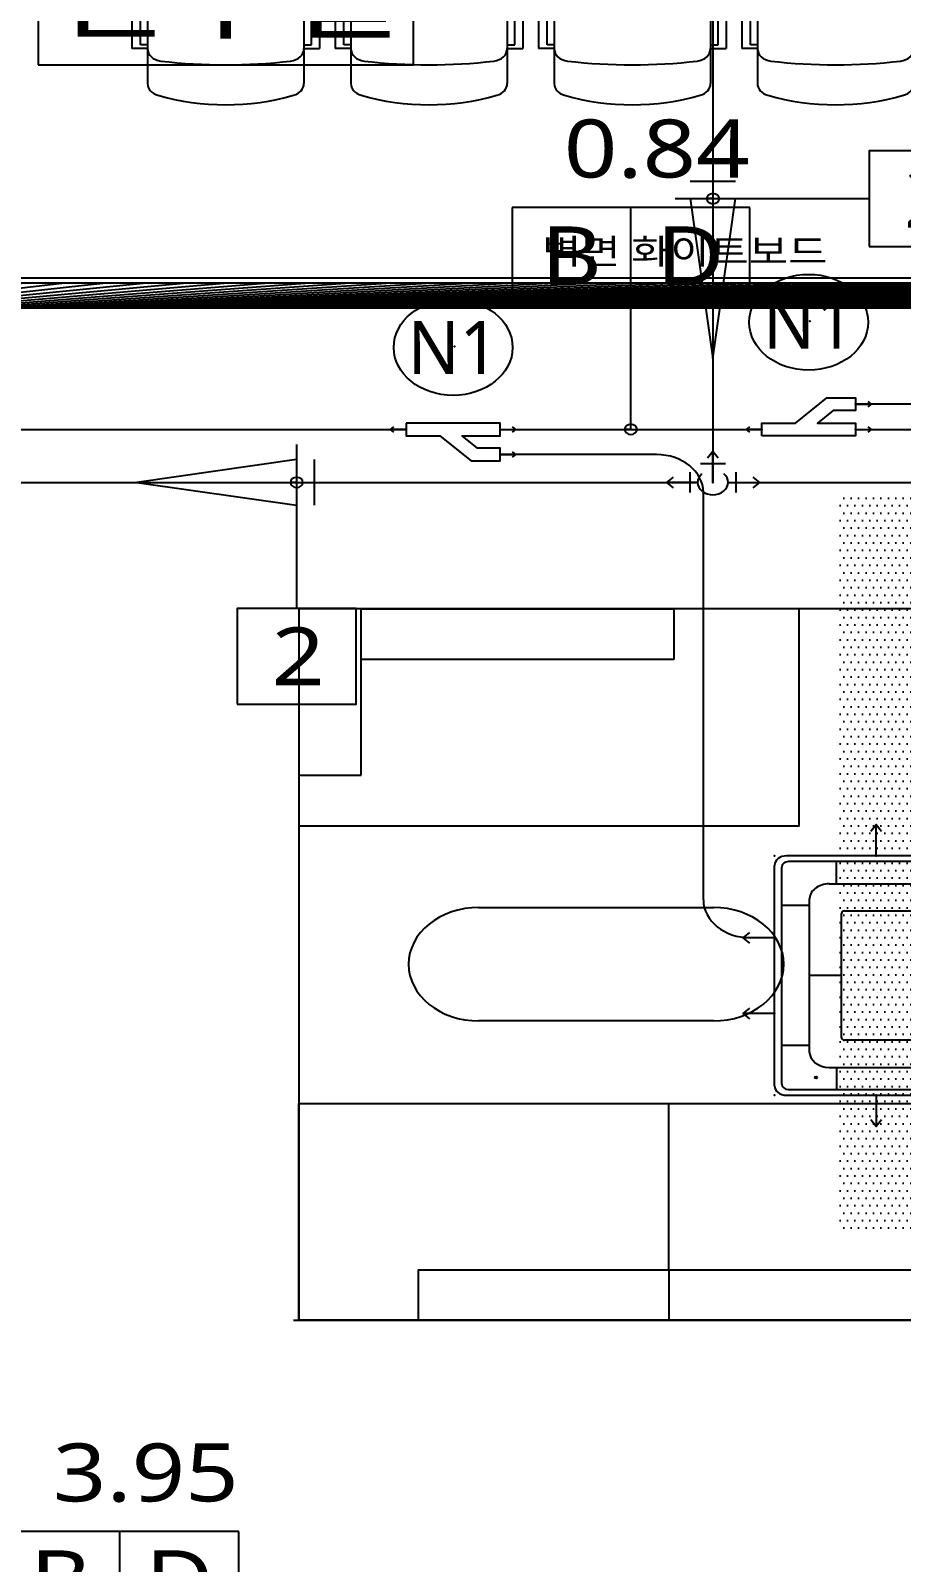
# Model space of a CAD drawing. Extents: x 11551484 to 2613213153046, y -2602833546311 to 14142.
# Drawn here: x 1302304503940 to 1302619818839, y -1301494282181 to -1300939461272 of the extents above; entities that cross this region are included whole.
import ezdxf
from ezdxf.enums import TextEntityAlignment as Align

# ---------------------------------------------------------------- set-up
doc = ezdxf.new("R2010")
doc.units = 0
doc.header["$LTSCALE"] = 1000
doc.header["$MEASUREMENT"] = 0
doc.header["$PDMODE"] = 35
doc.linetypes.add('DH-HID2', pattern=[1.2000000000000002, 0.8, -0.4])
doc.layers.get('0').update_dxf_attribs({"linetype": 'CONTINUOUS'})
for name, color, linetype in [('03-TEXT', 3, 'CONTINUOUS'), ('3.기호.계단선', 30, 'CONTINUOUS'), ('DVM_DRAIN', 5, 'CONTINUOUS'), ('DVM_DRAIN_MARK', 7, 'CONTINUOUS'), ('DVM_INDOOR', 7, 'CONTINUOUS'), ('DVM_INOUT_MARK', 2, 'CONTINUOUS'), ('DVM_INOUT_NAME', 7, 'CONTINUOUS'), ('DVM_JOINT', 6, 'CONTINUOUS'), ('DVM_PIPE', 3, 'CONTINUOUS'), ('DVM_PIPE_MARK', 2, 'CONTINUOUS'), ('DVM_PIPE_MARK_LEN', 7, 'CONTINUOUS'), ('DVM_ROOM', 2, 'CONTINUOUS'), ('DVM_UNIT_BP', 7, 'CONTINUOUS'), ('DVM_UNIT_DP', 4, 'CONTINUOUS'), ('DVM_UNIT_LP', 3, 'CONTINUOUS'), ('FU-FURM', 251, 'DH-HID2'), ('PUB_HATCH', 8, 'CONTINUOUS'), ('wall', 3, 'CONTINUOUS')]:
    doc.layers.add(name, color=color, linetype=linetype)
doc.layers.add('DVM_PMAT_MARK', color=6, linetype='CONTINUOUS', lineweight=25)
doc.styles.add('DVM_DEFAULT', font='malgun.ttf')
doc.styles.add('맑은 고딕', font='malgun.ttf')
doc.linetypes.add('BATTING', pattern='A,0.00254,-2.54,[134,ltypeshp.shx,S=2.54,R=0,X=-2.54,Y=0],-5.08,[134,ltypeshp.shx,S=2.54,R=180,X=2.54,Y=0],-2.54', length=10.16254)

# ---------------------------------------------------------------- blocks, each defined once
blk = doc.blocks.new('sadfdfd')
at = {"layer": 'PUB_HATCH'}
for p, q in [((11465892.1180581, -14222785.02035617), (11465892.1180581, -14222352.41054059)), ((11466392.11805861, -14222785.02035617), (11466392.11805861, -14222352.41054059)), ((11466542.1180581, -14222785.02035617), (11466542.1180581, -14222352.41054059)), ((11467042.11805861, -14222785.02035617), (11467042.11805861, -14222352.41054059)), ((11467192.1180581, -14222785.02035617), (11467192.1180581, -14222352.41054059)), ((11467692.11805861, -14222785.02035617), (11467692.11805861, -14222352.41054059)), ((11467842.11805861, -14222785.02035617), (11467842.11805861, -14222352.41054059)), ((11468342.11805912, -14222785.02035617), (11468342.11805912, -14222352.41054059)), ((11468492.1180581, -14222785.02035617), (11468492.1180581, -14222352.41054059)), ((11468992.11805861, -14222785.02035617), (11468992.11805861, -14222352.41054059)), ((11465842.1180581, -14222748.84596582), (11465842.1180581, -14222490.67103066)), ((11465892.1180581, -14222490.67103066), (11465842.1180581, -14222490.67103066)), ((11465892.1180581, -14222490.67103066), (11465842.1180581, -14222490.67103066)), ((11465892.1180581, -14222504.85851016), (11465869.98809329, -14222504.85851016)), ((11465869.98809329, -14222504.85851016), (11465869.98809329, -14222653.2366196)), ((11465892.1180581, -14222504.85851016), (11465869.98809329, -14222504.85851016)), ((11466392.11805856, -14222785.02035617), (11466392.11805856, -14222490.67103066)), ((11466392.11805856, -14222490.67103066), (11466442.11805861, -14222490.67103066)), ((11466392.11805856, -14222504.85851016), (11466416.56834508, -14222504.85851016)), ((11466416.56834508, -14222504.85851016), (11466416.56834508, -14222653.23661959)), ((11466442.11805861, -14222748.84596582), (11466442.11805861, -14222490.67103066)), ((11466492.1180581, -14222748.84596582), (11466492.1180581, -14222490.67103066)), ((11466542.1180581, -14222490.67103066), (11466492.1180581, -14222490.67103066)), ((11466542.1180581, -14222490.67103066), (11466492.1180581, -14222490.67103066)), ((11466542.1180581, -14222504.85851016), (11466519.98809329, -14222504.85851016)), ((11466519.98809329, -14222504.85851016), (11466519.98809329, -14222653.2366196)), ((11466542.1180581, -14222504.85851016), (11466519.98809329, -14222504.85851016)), ((11467042.11805856, -14222785.02035617), (11467042.11805856, -14222490.67103066)), ((11467042.11805856, -14222490.67103066), (11467092.11805861, -14222490.67103066)), ((11467042.11805856, -14222504.85851016), (11467066.56834508, -14222504.85851016)), ((11467066.56834508, -14222504.85851016), (11467066.56834508, -14222653.23661959)), ((11467092.11805861, -14222748.84596582), (11467092.11805861, -14222490.67103066)), ((11467142.1180581, -14222748.84596582), (11467142.1180581, -14222490.67103066)), ((11467192.1180581, -14222490.67103066), (11467142.1180581, -14222490.67103066)), ((11467192.1180581, -14222490.67103066), (11467142.1180581, -14222490.67103066)), ((11467192.1180581, -14222504.85851016), (11467169.98809329, -14222504.85851016)), ((11467169.98809329, -14222504.85851016), (11467169.98809329, -14222653.2366196)), ((11467192.1180581, -14222504.85851016), (11467169.98809329, -14222504.85851016)), ((11467692.11805856, -14222785.02035617), (11467692.11805856, -14222490.67103066)), ((11467692.11805856, -14222490.67103066), (11467742.11805861, -14222490.67103066)), ((11467692.11805856, -14222504.85851016), (11467716.56834508, -14222504.85851016)), ((11467716.56834508, -14222504.85851016), (11467716.56834508, -14222653.23661959)), ((11467742.11805861, -14222748.84596582), (11467742.11805861, -14222490.67103066)), ((11467792.11805861, -14222748.84596582), (11467792.11805861, -14222490.67103066)), ((11467842.11805861, -14222490.67103066), (11467792.11805861, -14222490.67103066)), ((11467842.11805861, -14222490.67103066), (11467792.11805861, -14222490.67103066)), ((11467842.11805861, -14222504.85851016), (11467819.9880938, -14222504.85851016)), ((11467819.9880938, -14222504.85851016), (11467819.9880938, -14222653.2366196)), ((11467842.11805861, -14222504.85851016), (11467819.9880938, -14222504.85851016)), ((11468342.11805907, -14222785.02035617), (11468342.11805907, -14222490.67103066)), ((11468342.11805907, -14222490.67103066), (11468392.11805912, -14222490.67103066)), ((11468342.11805907, -14222504.85851016), (11468366.56834559, -14222504.85851016)), ((11468366.56834559, -14222504.85851016), (11468366.56834559, -14222653.23661959)), ((11468392.11805912, -14222748.84596582), (11468392.11805912, -14222490.67103066)), ((11468442.1180581, -14222748.84596582), (11468442.1180581, -14222490.67103066)), ((11468492.1180581, -14222490.67103066), (11468442.1180581, -14222490.67103066)), ((11468492.1180581, -14222490.67103066), (11468442.1180581, -14222490.67103066)), ((11468492.1180581, -14222504.85851016), (11468469.98809329, -14222504.85851016)), ((11468469.98809329, -14222504.85851016), (11468469.98809329, -14222653.2366196)), ((11468492.1180581, -14222504.85851016), (11468469.98809329, -14222504.85851016)), ((11468992.11805856, -14222785.02035617), (11468992.11805856, -14222490.67103066)), ((11468992.11805856, -14222490.67103066), (11469042.11805861, -14222490.67103066)), ((11468992.11805856, -14222504.85851016), (11469016.56834508, -14222504.85851016)), ((11469016.56834508, -14222504.85851016), (11469016.56834508, -14222653.23661959)), ((11469042.11805861, -14222748.84596582), (11469042.11805861, -14222490.67103066)), ((11465869.98809329, -14222653.2366196), (11465892.1180581, -14222653.2366196)), ((11466416.56834508, -14222653.23661959), (11466392.11805856, -14222653.23661959)), ((11466519.98809329, -14222653.2366196), (11466542.1180581, -14222653.2366196)), ((11467066.56834508, -14222653.23661959), (11467042.11805856, -14222653.23661959)), ((11467169.98809329, -14222653.2366196), (11467192.1180581, -14222653.2366196)), ((11467716.56834508, -14222653.23661959), (11467692.11805856, -14222653.23661959)), ((11467819.9880938, -14222653.2366196), (11467842.11805861, -14222653.2366196)), ((11468366.56834559, -14222653.23661959), (11468342.11805907, -14222653.23661959)), ((11468469.98809329, -14222653.2366196), (11468492.1180581, -14222653.2366196)), ((11469016.56834508, -14222653.23661959), (11468992.11805856, -14222653.23661959)), ((11465842.1180581, -14222748.84596582), (11465892.1180581, -14222748.84596582)), ((11465857.1180579, -14222748.84596582), (11465857.1180579, -14222785.02035617)), ((11465877.11805805, -14222748.84596582), (11465877.11805805, -14222785.02035617)), ((11466442.11805861, -14222748.84596582), (11466392.11805856, -14222748.84596582)), ((11466407.11805859, -14222748.84596582), (11466407.11805858, -14222785.02035617)), ((11466427.1180586, -14222748.84596582), (11466427.1180586, -14222785.02035617)), ((11466492.1180581, -14222748.84596582), (11466542.1180581, -14222748.84596582)), ((11466507.1180579, -14222748.84596582), (11466507.1180579, -14222785.02035617)), ((11466527.11805805, -14222748.84596582), (11466527.11805805, -14222785.02035617)), ((11467092.11805861, -14222748.84596582), (11467042.11805856, -14222748.84596582)), ((11467057.11805859, -14222748.84596582), (11467057.11805858, -14222785.02035617)), ((11467077.1180586, -14222748.84596582), (11467077.1180586, -14222785.02035617)), ((11467142.1180581, -14222748.84596582), (11467192.1180581, -14222748.84596582)), ((11467157.1180579, -14222748.84596582), (11467157.1180579, -14222785.02035617)), ((11467177.11805805, -14222748.84596582), (11467177.11805805, -14222785.02035617)), ((11467742.11805861, -14222748.84596582), (11467692.11805856, -14222748.84596582)), ((11467707.11805859, -14222748.84596582), (11467707.11805858, -14222785.02035617)), ((11467727.1180586, -14222748.84596582), (11467727.1180586, -14222785.02035617)), ((11467792.11805861, -14222748.84596582), (11467842.11805861, -14222748.84596582)), ((11467807.11805841, -14222748.84596582), (11467807.11805841, -14222785.02035617)), ((11467827.11805856, -14222748.84596582), (11467827.11805856, -14222785.02035617)), ((11468392.11805912, -14222748.84596582), (11468342.11805907, -14222748.84596582)), ((11468357.11805909, -14222748.84596582), (11468357.11805909, -14222785.02035617)), ((11468377.1180591, -14222748.84596582), (11468377.1180591, -14222785.02035617)), ((11468442.1180581, -14222748.84596582), (11468492.1180581, -14222748.84596582)), ((11468457.1180579, -14222748.84596582), (11468457.1180579, -14222785.02035617)), ((11468477.11805805, -14222748.84596582), (11468477.11805805, -14222785.02035617)), ((11469042.11805861, -14222748.84596582), (11468992.11805856, -14222748.84596582)), ((11469007.11805859, -14222748.84596582), (11469007.11805858, -14222785.02035617)), ((11469027.1180586, -14222748.84596582), (11469027.1180586, -14222785.02035617)), ((11465857.1180579, -14223621.19474652), (11465857.1180579, -14223585.02035617)), ((11465877.11805805, -14223621.19474652), (11465877.11805805, -14223585.02035617)), ((11465892.1180581, -14223585.02035617), (11465892.1180581, -14224017.63017175)), ((11466392.11805856, -14223585.02035617), (11466392.11805856, -14223879.36968168)), ((11466392.11805861, -14223585.02035617), (11466392.11805861, -14224017.63017175)), ((11466407.11805859, -14223621.19474652), (11466407.11805858, -14223585.02035617)), ((11466427.1180586, -14223621.19474652), (11466427.1180586, -14223585.02035617)), ((11466507.1180579, -14223621.19474652), (11466507.1180579, -14223585.02035617)), ((11466527.11805805, -14223621.19474652), (11466527.11805805, -14223585.02035617)), ((11466542.1180581, -14223585.02035617), (11466542.1180581, -14224017.63017175)), ((11467042.11805856, -14223585.02035617), (11467042.11805856, -14223879.36968168)), ((11467042.11805861, -14223585.02035617), (11467042.11805861, -14224017.63017175)), ((11467057.11805859, -14223621.19474652), (11467057.11805858, -14223585.02035617)), ((11467077.1180586, -14223621.19474652), (11467077.1180586, -14223585.02035617)), ((11467157.1180579, -14223621.19474652), (11467157.1180579, -14223585.02035617)), ((11467177.11805805, -14223621.19474652), (11467177.11805805, -14223585.02035617)), ((11467192.1180581, -14223585.02035617), (11467192.1180581, -14224017.63017175)), ((11467692.11805856, -14223585.02035617), (11467692.11805856, -14223879.36968168)), ((11467692.11805861, -14223585.02035617), (11467692.11805861, -14224017.63017175)), ((11467707.11805859, -14223621.19474652), (11467707.11805858, -14223585.02035617)), ((11467727.1180586, -14223621.19474652), (11467727.1180586, -14223585.02035617)), ((11467807.11805841, -14223621.19474652), (11467807.11805841, -14223585.02035617)), ((11467827.11805856, -14223621.19474652), (11467827.11805856, -14223585.02035617)), ((11467842.11805861, -14223585.02035617), (11467842.11805861, -14224017.63017175)), ((11468342.11805907, -14223585.02035617), (11468342.11805907, -14223879.36968168)), ((11468342.11805912, -14223585.02035617), (11468342.11805912, -14224017.63017175)), ((11468357.11805909, -14223621.19474652), (11468357.11805909, -14223585.02035617)), ((11468377.1180591, -14223621.19474652), (11468377.1180591, -14223585.02035617)), ((11468457.1180579, -14223621.19474652), (11468457.1180579, -14223585.02035617)), ((11468477.11805805, -14223621.19474652), (11468477.11805805, -14223585.02035617)), ((11468492.1180581, -14223585.02035617), (11468492.1180581, -14224017.63017175)), ((11468992.11805856, -14223585.02035617), (11468992.11805856, -14223879.36968168)), ((11468992.11805861, -14223585.02035617), (11468992.11805861, -14224017.63017175)), ((11469007.11805859, -14223621.19474652), (11469007.11805858, -14223585.02035617)), ((11469027.1180586, -14223621.19474652), (11469027.1180586, -14223585.02035617)), ((11465842.1180581, -14223621.19474652), (11465842.1180581, -14223879.36968168)), ((11465842.1180581, -14223621.19474652), (11465892.1180581, -14223621.19474652)), ((11466442.11805861, -14223621.19474652), (11466392.11805856, -14223621.19474652)), ((11466442.11805861, -14223621.19474652), (11466442.11805861, -14223879.36968168)), ((11466492.1180581, -14223621.19474652), (11466492.1180581, -14223879.36968168)), ((11466492.1180581, -14223621.19474652), (11466542.1180581, -14223621.19474652)), ((11467092.11805861, -14223621.19474652), (11467042.11805856, -14223621.19474652)), ((11467092.11805861, -14223621.19474652), (11467092.11805861, -14223879.36968168)), ((11467142.1180581, -14223621.19474652), (11467142.1180581, -14223879.36968168)), ((11467142.1180581, -14223621.19474652), (11467192.1180581, -14223621.19474652)), ((11467742.11805861, -14223621.19474652), (11467692.11805856, -14223621.19474652)), ((11467742.11805861, -14223621.19474652), (11467742.11805861, -14223879.36968168)), ((11467792.11805861, -14223621.19474652), (11467792.11805861, -14223879.36968168)), ((11467792.11805861, -14223621.19474652), (11467842.11805861, -14223621.19474652)), ((11468392.11805912, -14223621.19474652), (11468342.11805907, -14223621.19474652)), ((11468392.11805912, -14223621.19474652), (11468392.11805912, -14223879.36968168)), ((11468442.1180581, -14223621.19474652), (11468442.1180581, -14223879.36968168)), ((11468442.1180581, -14223621.19474652), (11468492.1180581, -14223621.19474652)), ((11469042.11805861, -14223621.19474652), (11468992.11805856, -14223621.19474652)), ((11469042.11805861, -14223621.19474652), (11469042.11805861, -14223879.36968168)), ((11465869.98809329, -14223716.80409275), (11465892.1180581, -14223716.80409275)), ((11465869.98809329, -14223865.18220219), (11465869.98809329, -14223716.80409275)), ((11466416.56834508, -14223716.80409275), (11466392.11805856, -14223716.80409275)), ((11466416.56834508, -14223865.18220219), (11466416.56834508, -14223716.80409275)), ((11466519.98809329, -14223716.80409275), (11466542.1180581, -14223716.80409275)), ((11466519.98809329, -14223865.18220219), (11466519.98809329, -14223716.80409275)), ((11467066.56834508, -14223716.80409275), (11467042.11805856, -14223716.80409275)), ((11467066.56834508, -14223865.18220219), (11467066.56834508, -14223716.80409275)), ((11467169.98809329, -14223716.80409275), (11467192.1180581, -14223716.80409275)), ((11467169.98809329, -14223865.18220219), (11467169.98809329, -14223716.80409275)), ((11467716.56834508, -14223716.80409275), (11467692.11805856, -14223716.80409275)), ((11467716.56834508, -14223865.18220219), (11467716.56834508, -14223716.80409275)), ((11467819.9880938, -14223716.80409275), (11467842.11805861, -14223716.80409275)), ((11467819.9880938, -14223865.18220219), (11467819.9880938, -14223716.80409275)), ((11468366.56834559, -14223716.80409275), (11468342.11805907, -14223716.80409275)), ((11468366.56834559, -14223865.18220219), (11468366.56834559, -14223716.80409275)), ((11468469.98809329, -14223716.80409275), (11468492.1180581, -14223716.80409275)), ((11468469.98809329, -14223865.18220219), (11468469.98809329, -14223716.80409275)), ((11469016.56834508, -14223716.80409275), (11468992.11805856, -14223716.80409275)), ((11469016.56834508, -14223865.18220219), (11469016.56834508, -14223716.80409275)), ((11465892.1180581, -14223879.36968168), (11465842.1180581, -14223879.36968168)), ((11465892.1180581, -14223879.36968168), (11465842.1180581, -14223879.36968168)), ((11465892.1180581, -14223865.18220219), (11465869.98809329, -14223865.18220219)), ((11465892.1180581, -14223865.18220219), (11465869.98809329, -14223865.18220219)), ((11466392.11805856, -14223865.18220219), (11466416.56834508, -14223865.18220219)), ((11466392.11805856, -14223879.36968168), (11466442.11805861, -14223879.36968168)), ((11466542.1180581, -14223879.36968168), (11466492.1180581, -14223879.36968168)), ((11466542.1180581, -14223879.36968168), (11466492.1180581, -14223879.36968168)), ((11466542.1180581, -14223865.18220219), (11466519.98809329, -14223865.18220219)), ((11466542.1180581, -14223865.18220219), (11466519.98809329, -14223865.18220219)), ((11467042.11805856, -14223865.18220219), (11467066.56834508, -14223865.18220219)), ((11467042.11805856, -14223879.36968168), (11467092.11805861, -14223879.36968168)), ((11467192.1180581, -14223879.36968168), (11467142.1180581, -14223879.36968168)), ((11467192.1180581, -14223879.36968168), (11467142.1180581, -14223879.36968168)), ((11467192.1180581, -14223865.18220219), (11467169.98809329, -14223865.18220219)), ((11467192.1180581, -14223865.18220219), (11467169.98809329, -14223865.18220219)), ((11467692.11805856, -14223865.18220219), (11467716.56834508, -14223865.18220219)), ((11467692.11805856, -14223879.36968168), (11467742.11805861, -14223879.36968168)), ((11467842.11805861, -14223879.36968168), (11467792.11805861, -14223879.36968168)), ((11467842.11805861, -14223879.36968168), (11467792.11805861, -14223879.36968168)), ((11467842.11805861, -14223865.18220219), (11467819.9880938, -14223865.18220219)), ((11467842.11805861, -14223865.18220219), (11467819.9880938, -14223865.18220219)), ((11468342.11805907, -14223865.18220219), (11468366.56834559, -14223865.18220219)), ((11468342.11805907, -14223879.36968168), (11468392.11805912, -14223879.36968168)), ((11468492.1180581, -14223879.36968168), (11468442.1180581, -14223879.36968168)), ((11468492.1180581, -14223879.36968168), (11468442.1180581, -14223879.36968168)), ((11468492.1180581, -14223865.18220219), (11468469.98809329, -14223865.18220219)), ((11468492.1180581, -14223865.18220219), (11468469.98809329, -14223865.18220219)), ((11468992.11805856, -14223865.18220219), (11469016.56834508, -14223865.18220219)), ((11468992.11805856, -14223879.36968168), (11469042.11805861, -14223879.36968168))]:
    blk.add_line(p, q, dxfattribs=at)
blk.add_lwpolyline([(11469132.31922884, -14222785.02035617), (11465757.31922884, -14222785.02035617), (11465757.31922884, -14223585.02035617), (11469132.31922884, -14223585.02035617)], close=True, dxfattribs=at)
for centre, radius, start, end in [((11466142.11805836, -14222918.09596599), 650.0000006642985, 70.52877938435935, 109.4712206156406), ((11466792.11805836, -14222918.09596599), 650.0000006642985, 70.52877938435935, 109.4712206156406), ((11467442.11805836, -14222918.09596599), 650.0000006642985, 70.52877938435935, 109.4712206156406), ((11468092.11805887, -14222918.09596599), 650.0000006642985, 70.52877938435935, 109.4712206156406), ((11468742.11805836, -14222918.09596599), 650.0000006642985, 70.52877938435935, 109.4712206156406), ((11465942.1180581, -14222352.41054059), 50.00000000004184, 109.4712206586598, 180), ((11466342.11805851, -14222352.41054059), 50.000000124449, 0, 70.52877938510656), ((11466592.1180581, -14222352.41054059), 50.00000000004184, 109.4712206586598, 180), ((11466992.11805851, -14222352.41054059), 50.000000124449, 0, 70.52877938510656), ((11467242.1180581, -14222352.41054059), 50.00000000004184, 109.4712206586598, 180), ((11467642.11805851, -14222352.41054059), 50.000000124449, 0, 70.52877938510656), ((11467892.11805861, -14222352.41054059), 50.00000000004184, 109.4712206586598, 180), ((11468292.11805902, -14222352.41054059), 50.000000124449, 0, 70.52877938510656), ((11468542.1180581, -14222352.41054059), 50.00000000004184, 109.4712206586598, 180), ((11468942.11805851, -14222352.41054059), 50.000000124449, 0, 70.52877938510656), ((11466142.11805836, -14223861.84165663), 1435.679936179952, 81.70131586897024, 98.29868413102976), ((11466792.11805836, -14223861.84165663), 1435.679936179952, 81.70131586897024, 98.29868413102976), ((11467442.11805836, -14223861.84165663), 1435.679936179952, 81.70131586897024, 98.29868413102976), ((11468092.11805887, -14223861.84165663), 1435.679936179952, 81.70131586897024, 98.29868413102976), ((11468742.11805836, -14223861.84165663), 1435.679936179952, 81.70131586897024, 98.29868413102976), ((11465942.1180581, -14222490.67103066), 50.00000000004184, 98.29868402328292, 180), ((11466342.11805851, -14222490.67103066), 49.99999997605968, 0, 81.70131586917563), ((11466592.1180581, -14222490.67103066), 50.00000000004184, 98.29868402328292, 180), ((11466992.11805851, -14222490.67103066), 49.99999997605968, 0, 81.70131586917563), ((11467242.1180581, -14222490.67103066), 50.00000000004184, 98.29868402328292, 180), ((11467642.11805851, -14222490.67103066), 49.99999997605968, 0, 81.70131586917563), ((11467892.11805861, -14222490.67103066), 50.00000000004184, 98.29868402328292, 180), ((11468292.11805902, -14222490.67103066), 49.99999997605968, 0, 81.70131586917563), ((11468542.1180581, -14222490.67103066), 50.00000000004184, 98.29868402328292, 180), ((11468942.11805851, -14222490.67103066), 49.99999997605968, 0, 81.70131586917563), ((11465942.1180581, -14223879.36968168), 50.00000000004184, 180, 261.7013159770252), ((11466342.11805851, -14223879.36968168), 49.99999997605968, 278.2986841305163, 0), ((11466592.1180581, -14223879.36968168), 50.00000000004184, 180, 261.7013159770252), ((11466992.11805851, -14223879.36968168), 49.99999997605968, 278.2986841305163, 0), ((11467242.1180581, -14223879.36968168), 50.00000000004184, 180, 261.7013159770252), ((11467642.11805851, -14223879.36968168), 49.99999997605968, 278.2986841305163, 0), ((11467892.11805861, -14223879.36968168), 50.00000000004184, 180, 261.7013159767171), ((11468292.11805902, -14223879.36968168), 49.99999997605968, 278.2986841308244, 0), ((11468542.1180581, -14223879.36968168), 50.00000000004184, 180, 261.7013159770252), ((11468942.11805851, -14223879.36968168), 49.99999997605968, 278.2986841305163, 0), ((11466142.11805836, -14222508.19905571), 1435.679936179952, 261.7013158689702, 278.2986841310297), ((11466792.11805836, -14222508.19905571), 1435.679936179952, 261.7013158689702, 278.2986841310297), ((11467442.11805836, -14222508.19905571), 1435.679936179952, 261.7013158689702, 278.2986841310297), ((11468092.11805887, -14222508.19905571), 1435.679936179952, 261.7013158689702, 278.2986841310297), ((11468742.11805836, -14222508.19905571), 1435.679936179952, 261.7013158689702, 278.2986841310297), ((11465942.1180581, -14224017.63017175), 50.00000000004184, 180, 250.5287793413402), ((11466342.11805851, -14224017.63017175), 50.000000124449, 289.4712206148934, 0), ((11466592.1180581, -14224017.63017175), 50.00000000004184, 180, 250.5287793413402), ((11466992.11805851, -14224017.63017175), 50.000000124449, 289.4712206148934, 0), ((11467242.1180581, -14224017.63017175), 50.00000000004184, 180, 250.5287793413402), ((11467642.11805851, -14224017.63017175), 50.000000124449, 289.4712206148934, 0), ((11467892.11805861, -14224017.63017175), 50.00000000004184, 180, 250.5287793413402), ((11468292.11805902, -14224017.63017175), 50.000000124449, 289.4712206148934, 0), ((11468542.1180581, -14224017.63017175), 50.00000000004184, 180, 250.5287793413402), ((11468942.11805851, -14224017.63017175), 50.000000124449, 289.4712206148934, 0), ((11466142.11805836, -14223451.94474635), 650.0000006642985, 250.5287793843594, 289.4712206156406), ((11466792.11805836, -14223451.94474635), 650.0000006642985, 250.5287793843594, 289.4712206156406), ((11467442.11805836, -14223451.94474635), 650.0000006642985, 250.5287793843594, 289.4712206156406), ((11468092.11805887, -14223451.94474635), 650.0000006642985, 250.5287793843594, 289.4712206156406), ((11468742.11805836, -14223451.94474635), 650.0000006642985, 250.5287793843594, 289.4712206156406)]:
    blk.add_arc(centre, radius, start, end, dxfattribs=at)
blk = doc.blocks.new('DVM_BACKGROUND')
at = {"layer": 'wall', "ltscale": 10}
h = blk.add_hatch(dxfattribs=at)
h.set_pattern_fill('_USER', color=256, scale=50, angle=45, pattern_type=0)
h.set_pattern_definition([(45, (-34694.73136349209, 110.6576521303505), (-35.35533905932738, 35.35533905932738), [])])
h.paths.add_polyline_path([(11496901.33441697, -14249072.45241224), (11503179.33441697, -14249072.45241224), (11503179.33441697, -14248972.45241224), (11497001.33441697, -14248972.45241224), (11497001.33441697, -14247972.45241224), (11496901.33441697, -14247972.45241224), (11496901.33441697, -14248372.45241224)])
at = {"layer": '3.기호.계단선', "linetype": 'BATTING', "ltscale": 10}
for p, q in [((11499115.78517096, -14250266.57130683), (11498915.78517096, -14250266.57130683)), ((11499115.78517096, -14250926.57130683), (11499115.78517096, -14250266.57130683)), ((11499115.78517096, -14250266.57130683), (11500115.78517096, -14250266.57130683)), ((11499115.78517096, -14250466.57130683), (11499115.78517096, -14250266.57130683)), ((11500115.78517096, -14250266.57130683), (11500115.78517096, -14250466.57130683)), ((11500115.78517096, -14250466.57130683), (11499115.78517096, -14250466.57130683)), ((11498915.78517096, -14250926.57130683), (11499115.78517096, -14250926.57130683)), ((11500098.78517096, -14252888.57130684), (11500098.78517096, -14252228.57130684))]:
    blk.add_line(p, q, dxfattribs=at)
blk.add_lwpolyline([(11498915.78517096, -14251126.57130683), (11500515.78517096, -14251126.57130683), (11500515.78517096, -14250266.57130683), (11498915.78517096, -14250266.57130683)], close=True, dxfattribs=at)
for points in [[(11501915.78517096, -14251368.57130684), (11501915.78517096, -14253088.57130684), (11498915.78517096, -14253088.57130684), (11498915.78517096, -14252228.57130684), (11500898.78517096, -14252228.57130684)], [(11498898.78517096, -14253088.57130684), (11499298.78517096, -14253088.57130684), (11499298.78517096, -14252888.57130684), (11500098.78517096, -14252888.57130684), (11500098.78517096, -14253088.57130684), (11499298.78517096, -14253088.57130684)], [(11500098.78517096, -14252888.57130684), (11500898.78517096, -14252888.57130684), (11500898.78517096, -14253088.57130684)]]:
    blk.add_lwpolyline(points, dxfattribs=at)
blk.add_lwpolyline([(11499491.96483679, -14251451.09868135), (11500241.96483679, -14251451.09868135, -0.414213562373095), (11500466.96483679, -14251676.09868135), (11500466.96483679, -14251676.09868135, -0.414213562373095), (11500241.96483679, -14251901.09868135), (11499491.96483679, -14251901.09868135, -0.414213562373095), (11499266.96483679, -14251676.09868135), (11499266.96483679, -14251676.09868135, -0.414213562373095)], format="xyb", close=True, dxfattribs=at)
at = {"layer": 'FU-FURM', "ltscale": 5}
blk.add_lwpolyline([(11498915.78517096, -14253088.57130684), (11501961.78517096, -14253088.57130684), (11501961.78517096, -14250266.57130683), (11498915.78517096, -14250266.57130683)], close=True, dxfattribs=at)
at = {"layer": 'wall', "ltscale": 10}
for p, q in [((11497001.33441697, -14248972.45241224), (11503179.33441697, -14248972.45241224)), ((11496901.33441697, -14249072.45241224), (11503179.33441697, -14249072.45241224))]:
    blk.add_line(p, q, dxfattribs=at)
blk.add_blockref('sadfdfd', (32540.53651063517, -24164.25072033517), dxfattribs=at)
at = {"layer": '03-TEXT', "color": 7, "style": '맑은 고딕'}
blk.add_text('벽면 화이트보드', height=100, dxfattribs=at).set_placement((11499693.92123358, -14248798.40511036), align=Align.TOP_LEFT)
blk = doc.blocks.new('DVM_DP_VEC')
at = {"layer": 'DVM_UNIT_DP', "color": 0}
blk.add_line((0, 0), (100, 0), dxfattribs=at)
blk.add_lwpolyline([(78.78679656440357, 21.21320343559637), (100, 0), (78.78679656440357, -21.21320343559637)], dxfattribs=at)
blk.add_point((0, 0), dxfattribs=at)
blk = doc.blocks.new('DVM_LP_VEC')
at = {"layer": 'DVM_UNIT_LP', "color": 0}
blk.add_line((0, 0), (100, 0), dxfattribs=at)
blk.add_lwpolyline([(78.78679656440357, 21.21320343559637), (100, 0), (78.78679656440357, -21.21320343559637)], dxfattribs=at)
blk.add_point((0, 0), dxfattribs=at)
blk = doc.blocks.new('DVM_ID_CST_WF4W_840X204X840_T')
at = {"layer": 'DVM_INDOOR'}
h = blk.add_hatch(dxfattribs=at)
h.set_pattern_fill('DOTS', color=0, scale=15)
h.set_pattern_definition([(0, (0, 0), (11.90625, 23.8125), [0, -23.8125])])
h.paths.add_polyline_path([(277.4875057097763, 451.6814269191617), (-277.3435554830898, 451.6814269191617), (-277.3435554830899, 363.3891185924401), (277.4875057097764, 363.3891185924401)])
h.paths.add_polyline_path([(-363.9913214610912, 276.7387997253788), (-452.2821236932634, 276.7387997253787), (-452.2821236932634, -278.0882596767043), (-363.9295776869899, -278.0882596767043)])
h.paths.add_polyline_path([(277.4834824804598, -364.7385785458554), (-277.3435554830899, -364.7385785458551), (-277.3435554830899, -453.030886872576), (277.4834824804598, -453.0308868725762)])
h.paths.add_polyline_path([(452.4260739199499, 276.7387997253787), (364.1981993359744, 276.7387997253787), (364.136378861799, -278.0882596767044), (452.4260739199499, -278.0882596767042)])
h = blk.add_hatch(dxfattribs=at)
h.set_pattern_fill('NET3', color=0, scale=13)
h.set_pattern_definition([(0, (0, 0), (0, 41.275), []), (59.99999999999999, (0, 0), (-35.7451985412027, 20.6375), []), (120, (0, 0), (-35.7451985412027, -20.63749999999999), [])])
h.paths.add_polyline_path([(261.2765116632472, 246.0862577089958, 0.4142135623730951), (251.2765116632471, 256.0862577089958), (-251.1365846658946, 256.0862577089959, 0.4142135623730951), (-261.1365846658946, 246.0862577089959), (-261.1365846658946, -247.4357176624109, 0.4142135623730951), (-251.1365846658946, -257.4357176624109), (251.2765116632472, -257.435717662411, 0.4142135623730951), (261.2765116632472, -247.435717662411)])
at = {"layer": 'DVM_INDOOR', "color": 0}
for p, q in [((437.070080349481, 474.3253868761433), (-436.9301533521289, 474.3253868761433)), ((430.42607391995, 451.6814269191617), (-430.2821236932635, 451.6814269191617)), ((-277.3435554830899, 363.3891185924401), (-277.3435554830899, 451.6814269191616)), ((277.4875057097764, 363.3891185924401), (277.4875057097764, 451.6814269191616)), ((-474.9301533521289, -437.6748468274689), (-474.9301533521289, 436.3253868761433)), ((-452.2821236932635, -431.0308868725761), (-452.2821236932635, 429.6814269191618)), ((452.4260739199499, 429.6814269191615), (452.4260739199499, -431.0308868725761)), ((475.070080349481, 436.3253868761435), (475.070080349481, -437.6748468274689)), ((-300.3938862155579, 363.3891185924401), (300.6007672759707, 363.3891185924401)), ((0.06996349867620211, 256.0862577089958), (0.1034405297400554, 363.3891185924401)), ((-363.9938858217375, 299.782040884275), (-363.9270117510618, -301.1456562540202)), ((364.2007668811713, 299.7820320921216), (364.1338097374042, -301.1456650461736)), ((-363.9913214610911, 276.7387997253788), (-452.2821236932635, 276.7387997253787)), ((364.1981993359744, 276.7387997253787), (452.4260739199498, 276.7387997253787)), ((-261.1365846658946, -0.6747299767075106), (-363.9604483006401, -0.6861727016087036)), ((261.2765116632472, -0.6747299767075674), (364.1672878214898, -0.6861943717160437)), ((-363.9295776869899, -278.0882596767043), (-452.2821236932635, -278.0882596767043)), ((0.06996349867628737, -257.435717662411), (0.06996349867628737, -364.7385785458553)), ((364.136378861799, -278.0882596767043), (452.4260739199498, -278.0882596767042)), ((-300.3270121448822, -364.7385785458553), (300.5338101322037, -364.7385785458553)), ((-277.3435554830899, -364.7385785458553), (-277.3435554830899, -453.0308868725761)), ((277.4834824804598, -364.7385785458553), (277.4834824804598, -453.030886872576)), ((-436.9301533521287, -475.6748468274688), (437.070080349481, -475.6748468274688)), ((-430.2821236932634, -453.0308868725761), (430.4260739199499, -453.0308868725761))]:
    blk.add_line(p, q, dxfattribs=at)
blk.add_lwpolyline([(-251.1365846658946, 256.0862577089959), (251.276511663247, 256.0862577089958, -0.414213562373095), (261.2765116632472, 246.0862577089958), (261.2765116632472, -247.435717662411, -0.414213562373095), (251.2765116632472, -257.435717662411), (-251.1365846658946, -257.4357176624109, -0.414213562373095), (-261.1365846658946, -247.4357176624109), (-261.1365846658946, 246.0862577089959, -0.414213562373095)], format="xyb", close=True, dxfattribs=at)
blk.add_circle((-342.5198852014717, -404.9323154055801), 4.242817642283626, dxfattribs=at)
for centre, radius, start, end in [((-436.9301533521289, 436.3253868761433), 38, 90, 180), ((-430.2821236932635, 429.6814269191617), 22, 90, 180), ((430.4260739199499, 429.6814269191615), 22, 0, 90), ((437.070080349481, 436.3253868761433), 38, 0, 90), ((-300.3938862155579, 299.7891185924401), 63.6, 90, 180.0063761447692), ((300.6007672759707, 299.78911859244), 63.6, 359.9936159345816, 90), ((-300.3270121448822, -301.1385785458551), 63.6, 180.0063761447692, 270), ((300.5338101322037, -301.1385785458552), 63.6, 270, 359.9936159345816), ((-436.9301533521289, -437.6748468274688), 38, 180, 270), ((-430.2821236932635, -431.0308868725761), 22, 180, 270), ((430.4260739199499, -431.0308868725761), 22, 270, 0), ((437.070080349481, -437.6748468274688), 38, 270, 0)]:
    blk.add_arc(centre, radius, start, end, dxfattribs=at)
at = {"layer": 'DVM_UNIT_BP'}
for p in [(-474.9301533521289, 474.3253868761433), (475.070080349481, 474.3253868761433), (-474.9301533521289, -475.6748468274689), (475.070080349481, -475.6748468274688)]:
    blk.add_point(p, dxfattribs=at)
at = {"layer": 'DVM_UNIT_DP'}
for p, rotation in [((-150.0700703541743, 474.3253868761433), 90), ((-474.9301533521289, -150.5526935809331), 180), ((149.9299296458255, -475.6748468274687), 270)]:
    blk.add_blockref('DVM_DP_VEC', p, dxfattribs=dict(at, rotation=rotation))
blk.add_blockref('DVM_DP_VEC', (475.0700803541758, 149.4473064190733), dxfattribs=at)
at = {"layer": 'DVM_UNIT_LP'}
for p, rotation in [((149.9299296458255, 474.3253868761433), 90), ((-474.9301533521289, 149.4473064190669), 180), ((-150.0700703541743, -475.6748468274686), 270)]:
    blk.add_blockref('DVM_LP_VEC', p, dxfattribs=dict(at, rotation=rotation))
blk.add_blockref('DVM_LP_VEC', (475.0700803541758, -150.5526935809268), dxfattribs=at)
blk = doc.blocks.new('CAD_INOUT_MARK')
at = {"layer": 'DVM_INOUT_MARK', "color": 0}
for p, q in [((-599.9999999999999, 1560), (600.0000000000001, 1560)), ((600.0000000000001, 1160), (-599.9999999999999, 1160))]:
    blk.add_line(p, q, dxfattribs=at)
blk.add_lwpolyline([(-359.9999999999999, 1960), (360.0000000000001, 1960), (600.0000000000001, 1560), (600.0000000000001, 1160), (360.0000000000001, 760), (-359.9999999999999, 760), (-599.9999999999999, 1160), (-599.9999999999999, 1560), (-359.9999999999999, 1960)], dxfattribs=at)
at = {"layer": 'DVM_INOUT_NAME'}
blk.add_lwpolyline([(-600.0000000000001, 0), (600.0000000000001, 0), (600.0000000000001, 560), (-599.9999999999999, 560)], close=True, dxfattribs=at)
at = {"layer": 'DVM_INOUT_MARK', "color": 0, "style": 'DVM_DEFAULT'}
for tag, p in [('CAP', (1.13686837721616e-13, 1760)), ('NO', (1.13686837721616e-13, 960))]:
    blk.add_attdef(tag, text='', height=280, dxfattribs=at).set_placement(p, align=Align.MIDDLE_CENTER)
for tag, width, p, p2 in [('MNAME', 0.7558822352320673, (-548.7988535134209, 1220.153080555165), (562.6355961715562, 1220.153080555165)), ('QTY', 0.5206920544126254, (709.7381695025651, 1220.153080555165), (1089.178354915157, 1220.153080555165))]:
    blk.add_attdef(tag, text='', height=280, dxfattribs=dict(at, width=width)).set_placement(p, p2, align=Align.FIT)
at = {"layer": 'DVM_INOUT_NAME', "style": 'DVM_DEFAULT', "width": 0.9244826079123404}
blk.add_attdef('INAME', text='', height=280, dxfattribs=at).set_placement((-561.8401648642675, 134.0175971746776), (564.4961863789331, 134.0175971746776), align=Align.FIT)
blk = doc.blocks.new('ACC_AC_RF')
at = {"layer": 'DVM_JOINT'}
blk.add_lwpolyline([(-150, 25), (-150, -25), (-42.33921121747699, -25), (57.66078878252301, -125), (150, -125), (150, -75), (78.37146690126974, -75), (28.37146690126974, -25), (150, -25), (150, 25), (-150, 25)], dxfattribs=at)
at = {"layer": 'DVM_UNIT_BP'}
for p in [(-150, 0), (150, 0), (150, -100)]:
    blk.add_point(p, dxfattribs=at)
at = {"layer": 'DVM_UNIT_LP', "xscale": 0.5, "yscale": 0.5, "zscale": 0.5, "rotation": 180}
blk.add_blockref('DVM_LP_VEC', (-150, 0), dxfattribs=at)
at = {"layer": 'DVM_UNIT_LP', "color": 1, "xscale": -0.5, "yscale": 0.5, "zscale": 0.5, "rotation": 180}
blk.add_blockref('DVM_LP_VEC', (150, 0), dxfattribs=at)
at = {"layer": 'DVM_UNIT_LP', "color": 2, "xscale": -0.5, "yscale": 0.5, "zscale": 0.5, "rotation": 180}
blk.add_blockref('DVM_LP_VEC', (150, -100), dxfattribs=at)
blk = doc.blocks.new('CAD_AC_D_T')
at = {"layer": 'DVM_DRAIN', "color": 1}
for p, q in [((40.02287726104259, 73.74445834074868), (-40.02287726104259, 73.74445834074868)), ((-73.74445834080689, 40.02287726098439), (-73.74445834080689, -40.02287726098439)), ((73.74445834127255, 40.02287726098439), (73.74445834127255, -40.02287726098439))]:
    blk.add_line(p, q, dxfattribs=at)
at = {"layer": 'DVM_DRAIN', "color": 2}
blk.add_arc((0, 0), 48.77107199999999, 136.3156871818883, 43.68431281811175, dxfattribs=at)
at = {"layer": 'DVM_UNIT_DP', "color": 4, "rotation": 90}
blk.add_blockref('DVM_DP_VEC', (0, 0), dxfattribs=at)
at = {"layer": 'DVM_UNIT_DP', "color": 2, "xscale": -1}
blk.add_blockref('DVM_DP_VEC', (-48.76263796930448, -0.9069742574784954), dxfattribs=at)
at = {"layer": 'DVM_UNIT_DP', "color": 1}
blk.add_blockref('DVM_DP_VEC', (48.771072, 0), dxfattribs=at)
blk = doc.blocks.new('CAD_PIPE_MARK_LG')
at = {"layer": 'DVM_PIPE_MARK', "color": 0}
for p, q in [((380, 190), (-380, 190)), ((-380, 190), (-380, -190)), ((0, -190), (0, 190)), ((380, -190), (380, 190)), ((-380, -190), (380, -190))]:
    blk.add_line(p, q, dxfattribs=at)
at = {"layer": 'DVM_PIPE_MARK', "color": 0, "style": 'DVM_DEFAULT'}
for tag, p in [('L', (-190, 0)), ('G', (190, 0))]:
    blk.add_attdef(tag, text='', height=230, dxfattribs=at).set_placement(p, align=Align.MIDDLE)
at = {"layer": 'DVM_PIPE_MARK_LEN', "color": 0, "style": 'DVM_DEFAULT'}
blk.add_attdef('T', text='', height=230, dxfattribs=at).set_placement((380, 240), align=Align.BOTTOM_RIGHT)
blk = doc.blocks.new('CAD_PMAT_MARK')
at = {"layer": 'DVM_PMAT_MARK'}
blk.add_circle((0, 0), 190, dxfattribs=at)
at = {"layer": 'DVM_UNIT_LP', "color": 1}
blk.add_point((3.920755264646232, 3.920754650192976), dxfattribs=at)
at = {"layer": 'DVM_PMAT_MARK', "style": 'DVM_DEFAULT', "width": 0.8}
blk.add_attdef('$SYM', text='', height=210, dxfattribs=at).set_placement((0, 0), align=Align.MIDDLE)
blk = doc.blocks.new('CAD_DRAIN_DIR')
at = {"layer": 'DVM_DRAIN_MARK', "color": 0, "linetype": 'Continuous'}
for p, q in [((-6.59952092973981e-11, -150.3578458413394), (6.59952092973981e-11, 150.3578458413394)), ((-55.55061784064634, -90.21470750475889), (-55.55061784033427, 90.21470750484407)), ((511.2168043320999, -3.553484884001426e-10), (3.959144123655278e-11, 90.21470750479786)), ((-3.959144123655278e-11, -90.2147075048051), (511.2168043320999, -3.553484884001426e-10))]:
    blk.add_line(p, q, dxfattribs=at)
blk = doc.blocks.new('CAD_DRAIN_MARK')
at = {"layer": 'DVM_DRAIN_MARK', "color": 0}
blk.add_lwpolyline([(-190, -190), (190, -190), (190, 190), (-190, 190)], close=True, dxfattribs=at)
at = {"layer": 'DVM_DRAIN_MARK', "color": 0, "ltscale": 0.05, "style": 'DVM_DEFAULT'}
blk.add_attdef('S', text='', height=230, dxfattribs=at).set_placement((5, 6.110667527536862e-13), align=Align.MIDDLE_CENTER)
blk = doc.blocks.new('260514_슬하신경정신과의원(에어컨 오봉수)')
at = {"layer": 'DVM_DRAIN'}
for points in [[(11500240.26434662, -14247513.38367212), (11500240.26434662, -14249764.66723203)], [(11497627.10525894, -14249764.66723203), (11500191.49350466, -14249764.66723203)], [(11500289.03518857, -14249764.66723203), (11502621.95126409, -14249764.66723203), (11502621.95126409, -14251522.28729119)]]:
    blk.add_lwpolyline(points, dxfattribs=at)
at = {"layer": 'DVM_DRAIN_MARK', "color": 2}
for points in [[(11500240.26434662, -14248639.02545207, 0, 0, 0), (11500220.26434662, -14248639.02545207, 40, 40, -1), (11500260.26434662, -14248639.02545207, 40, 40, -1), (11500220.26434662, -14248639.02545207, 0, 0, 0), (11500240.26434662, -14248639.02545207, 0, 0, 0), (11500740.26434662, -14248639.02545207, 0, 0, 0)], [(11498909.2993818, -14249764.66723203, 0, 0, 0), (11498889.2993818, -14249764.66723203, 40, 40, -1), (11498929.2993818, -14249764.66723203, 40, 40, -1), (11498889.2993818, -14249764.66723203, 0, 0, 0), (11498909.2993818, -14249764.66723203, 0, 0, 0), (11498909.2993818, -14250264.66723203, 0, 0, 0)]]:
    blk.add_lwpolyline(points, format="xyseb", dxfattribs=at)
at = {"layer": 'DVM_PIPE'}
for points in [[(11500565.40449733, -14247188.26151888), (11501196.3728862, -14247188.26151888, -0.414213562373095), (11501346.3728862, -14247338.26151888), (11501346.3728862, -14249304.26359449, -0.414213562373095), (11501196.3728862, -14249454.26359449), (11500696.3728862, -14249454.26359449)], [(11482400.00576033, -14251242.54006733), (11482474.45683284, -14251242.54006733, 0.414213562373095), (11482624.45683284, -14251092.54006733), (11482624.45683284, -14249704.26359449, -0.414213562373095), (11482774.45683284, -14249554.26359449), (11499259.64674049, -14249554.26359449)], [(11500696.3728862, -14249554.26359449), (11502250.57708575, -14249554.26359449, -0.414213562373095), (11502400.57708575, -14249704.26359449), (11502400.57708575, -14255729.31394938, -0.2086458388172812), (11502352.60503827, -14255839.26983555), (11501662.8008363, -14256479.33843779)], [(11500437.4459053, -14251571.05813315), (11500359.64674049, -14251571.05813315, -0.414213562373095), (11500209.64674049, -14251421.05813315), (11500209.64674049, -14249804.26359449, 0.414213562373095), (11500059.64674049, -14249654.26359449), (11499559.64674049, -14249654.26359449)]]:
    blk.add_lwpolyline(points, format="xyb", dxfattribs=at)
blk.add_lwpolyline([(11499559.64674049, -14249554.26359449), (11500396.3728862, -14249554.26359449)], dxfattribs=at)
at = {"layer": 'DVM_PIPE_MARK', "color": 1}
blk.add_lwpolyline([(11499978.00981334, -14249554.26359449, 0, 0, 0), (11499958.00981334, -14249554.26359449, 40, 40, -1), (11499998.00981334, -14249554.26359449, 40, 40, -1), (11499958.00981334, -14249554.26359449, 0, 0, 0), (11499978.00981334, -14249554.26359449, 0, 0, 0), (11499978.00981334, -14249054.26359449, 0, 0, 0)], format="xyseb", dxfattribs=at)
at = {"layer": 'DVM_ROOM'}
for points in [[(11497001.33441697, -14248952.96523834), (11503179.33441697, -14248952.96523834), (11503179.33441697, -14245122.45241225), (11497001.33441697, -14245122.45241225)], [(11485933.83441697, -14252454.42267964), (11488666.33441695, -14252465.27273532), (11488666.33441698, -14258567.45241224), (11490073.85301157, -14258567.45241225), (11490073.85301157, -14252465.27273531), (11496759.24147333, -14252465.27273531), (11496759.24147333, -14255877.95241211), (11498137.36454859, -14255877.95241224), (11498137.36454859, -14254777.45241224), (11503179.33441697, -14254777.45241224), (11503179.33441697, -14249068.2155909), (11496901.33441697, -14249068.2155909), (11496901.33441697, -14248372.45241224), (11496201.33441697, -14248372.45241224), (11496201.33441697, -14248172.45241224), (11492973.83441697, -14248172.45241224), (11492973.83441697, -14250865.27273528), (11489951.33441698, -14250865.27273528), (11489951.33441697, -14248172.45241224), (11488711.33441698, -14248191.99843914), (11488711.33441698, -14250865.27273532), (11485933.83441696, -14250865.27273535)]]:
    blk.add_lwpolyline(points, close=True, dxfattribs=at)
blk.add_blockref('DVM_BACKGROUND', (0, 0))
at = {"layer": 'DVM_DRAIN'}
blk.add_blockref('CAD_AC_D_T', (11500240.26434662, -14249764.66723203), dxfattribs=at)
at = {"layer": 'DVM_DRAIN_MARK', "color": 1}
for p in [(11500930.26434662, -14248639.02545207), (11498909.2993818, -14250454.66723203)]:
    blk.add_blockref('CAD_DRAIN_MARK', p, dxfattribs=at).add_auto_attribs({'S': '2'})
at = {"layer": 'DVM_DRAIN_MARK', "color": 7}
for p, rotation in [((11500240.26434662, -14248639.02545207), 270), ((11498909.2993818, -14249764.66723203), 180)]:
    blk.add_blockref('CAD_DRAIN_DIR', p, dxfattribs=dict(at, rotation=rotation))
at = {"layer": 'DVM_INDOOR', "color": 3}
blk.add_blockref('DVM_ID_CST_WF4W_840X204X840_T', (11500912.37605865, -14251720.50543956), dxfattribs=at)
at = {"layer": 'DVM_INOUT_MARK'}
ref = blk.add_blockref('CAD_INOUT_MARK', (11498682.65456899, -14248108.12971222), dxfattribs=at)
ref.add_attrib('CAP', '052', dxfattribs={"color": 0, "height": 280, "style": 'DVM_DEFAULT'}).set_placement((11498682.65456899, -14246348.12971222), align=Align.MIDDLE_CENTER)
ref.add_attrib('MNAME', 'AM.BN4DBH1', dxfattribs={"color": 0, "height": 280, "style": 'DVM_DEFAULT', "width": 0.4551030438971544}).set_placement((11498133.85571548, -14246887.97663167), (11499245.29016516, -14246887.97663167), align=Align.FIT)
ref.add_attrib('NO', '3', dxfattribs={"color": 0, "height": 280, "style": 'DVM_DEFAULT'}).set_placement((11498682.65456899, -14247148.12971222), align=Align.MIDDLE_CENTER)
ref.add_attrib('INAME', '연구실', dxfattribs={"layer": 'DVM_INOUT_NAME', "height": 280, "style": 'DVM_DEFAULT', "width": 0.9639659299953605}).set_placement((11498120.81440413, -14247974.11211505), (11499247.15075537, -14247974.11211505), align=Align.FIT)
at = {"layer": 'DVM_JOINT', "extrusion": (0, 0, -1), "rotation": 180}
blk.add_blockref('ACC_AC_RF', (-11500546.3728862, -14249554.26359449), dxfattribs=at)
at = {"layer": 'DVM_JOINT'}
blk.add_blockref('ACC_AC_RF', (11499409.64674049, -14249554.26359449), dxfattribs=at)
at = {"layer": 'DVM_PIPE_MARK', "color": 2}
ref = blk.add_blockref('CAD_PIPE_MARK_LG', (11499978.00981334, -14248864.26359449), dxfattribs=at)
ref.add_attrib('L', 'B', dxfattribs={"color": 4, "height": 230, "style": 'DVM_DEFAULT'}).set_placement((11499788.00981334, -14248864.26359449), align=Align.MIDDLE)
ref.add_attrib('G', 'D', dxfattribs={"color": 3, "height": 230, "style": 'DVM_DEFAULT'}).set_placement((11500168.00981334, -14248864.26359449), align=Align.MIDDLE)
ref.add_attrib('T', '0.84', dxfattribs={"layer": 'DVM_PIPE_MARK_LEN', "color": 2, "height": 230, "style": 'DVM_DEFAULT'}).set_placement((11500358.00981334, -14248624.26359449), align=Align.BOTTOM_RIGHT)
ref = blk.add_blockref('CAD_PIPE_MARK_LG', (11498344.38023154, -14254116.18625038), dxfattribs=at)
ref.add_attrib('L', 'B', dxfattribs={"color": 4, "height": 230, "style": 'DVM_DEFAULT'}).set_placement((11498154.38023154, -14254116.18625038), align=Align.MIDDLE)
ref.add_attrib('G', 'D', dxfattribs={"color": 3, "height": 230, "style": 'DVM_DEFAULT'}).set_placement((11498534.38023154, -14254116.18625038), align=Align.MIDDLE)
ref.add_attrib('T', '3.95', dxfattribs={"layer": 'DVM_PIPE_MARK_LEN', "color": 2, "height": 230, "style": 'DVM_DEFAULT'}).set_placement((11498724.38023154, -14253876.18625038), align=Align.BOTTOM_RIGHT)
at = {"layer": 'DVM_PMAT_MARK', "color": 6}
ref = blk.add_blockref('CAD_PMAT_MARK', (11500546.3728862, -14249129.26359449), dxfattribs=at)
ref.add_attrib('$SYM', 'N1', dxfattribs={"color": 6, "height": 210, "style": 'DVM_DEFAULT', "width": 0.8}).set_placement((11500546.3728862, -14249129.26359449), align=Align.MIDDLE)
ref = blk.add_blockref('CAD_PMAT_MARK', (11499409.64674049, -14249229.26359449), dxfattribs=at)
ref.add_attrib('$SYM', 'N1', dxfattribs={"color": 6, "height": 210, "style": 'DVM_DEFAULT', "width": 0.8}).set_placement((11499409.64674049, -14249229.26359449), align=Align.MIDDLE)

msp = doc.modelspace()

# ---------------------------------------------------------------- block references
at = {"layer": 'wall', "ltscale": 10, "xscale": 113262, "yscale": 91306, "zscale": 113262}
msp.add_blockref('260514_슬하신경정신과의원(에어컨 오봉수)', (11365289, -14088532), dxfattribs=at)

doc.saveas('drawing.dxf')
